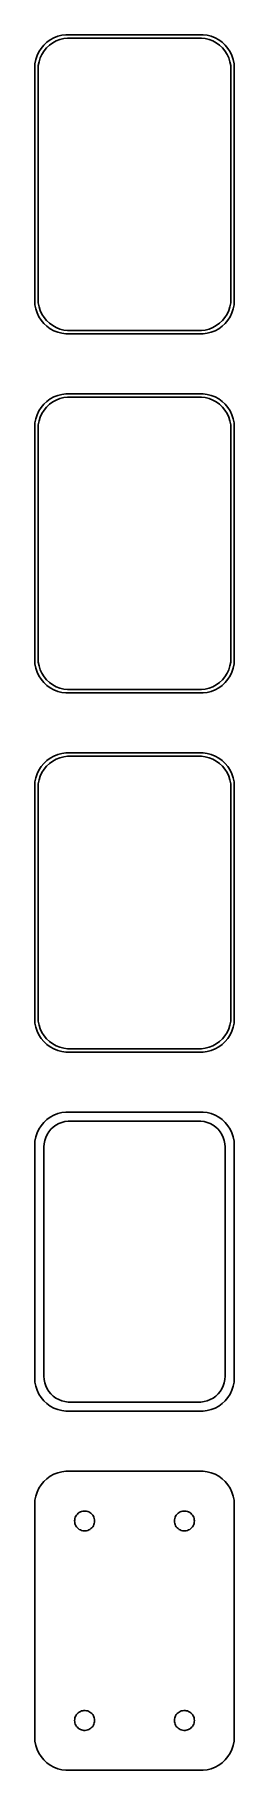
# Model space of a CAD drawing. Header units: metres. Extents: x -15 to 15, y 194 to 454.
import ezdxf

# ---------------------------------------------------------------- set-up
doc = ezdxf.new("R2010")
doc.units = ezdxf.units.M

msp = doc.modelspace()

# ---------------------------------------------------------------- linework, layer by layer
for p, q in [((-11.5451, 454.255), (-12.1289, 454.024)), ((-10.9369, 454.411), (-11.5451, 454.255)), ((-10.3139, 454.49), (-10.9369, 454.411)), ((10.3139, 454.49), (-10.3139, 454.49)), ((10.9369, 454.411), (10.3139, 454.49)), ((11.5451, 454.255), (10.9369, 454.411)), ((12.1289, 454.024), (11.5451, 454.255)), ((-14.3815, 451.909), (-14.6489, 451.341)), ((-14.0451, 452.439), (-14.3815, 451.909)), ((-14.1664, 450.999), (-13.9124, 451.538)), ((-13.6448, 452.923), (-14.0451, 452.439)), ((-13.9124, 451.538), (-13.5928, 452.042)), ((-13.1871, 453.353), (-13.6448, 452.923)), ((-13.5928, 452.042), (-13.2126, 452.502)), ((-13.2126, 452.502), (-12.7778, 452.91)), ((-12.6791, 453.722), (-13.1871, 453.353)), ((-12.7778, 452.91), (-12.2952, 453.261)), ((-12.1289, 454.024), (-12.6791, 453.722)), ((-12.2952, 453.261), (-11.7724, 453.548)), ((-11.7724, 453.548), (-11.2178, 453.768)), ((-11.2178, 453.768), (-10.6401, 453.916)), ((-10.6401, 453.916), (-10.0482, 453.991)), ((-10.0482, 453.991), (10.0482, 453.991)), ((10.0482, 453.991), (10.6401, 453.916)), ((10.6401, 453.916), (11.2178, 453.768)), ((11.2178, 453.768), (11.7724, 453.548)), ((11.7724, 453.548), (12.2952, 453.261)), ((12.6791, 453.722), (12.1289, 454.024)), ((12.2952, 453.261), (12.7778, 452.91)), ((13.1871, 453.353), (12.6791, 453.722)), ((12.7778, 452.91), (13.2126, 452.502)), ((13.6448, 452.923), (13.1871, 453.353)), ((13.2126, 452.502), (13.5928, 452.042)), ((13.5928, 452.042), (13.9124, 451.538)), ((14.0451, 452.439), (13.6448, 452.923)), ((13.9124, 451.538), (14.1664, 450.999)), ((14.3815, 451.909), (14.0451, 452.439)), ((14.6489, 451.341), (14.3815, 451.909)), ((-14.9606, 450.127), (-15, 449.5)), ((-15, 449.5), (-15, 414.5)), ((-14.8429, 450.743), (-14.9606, 450.127)), ((-14.6489, 451.341), (-14.8429, 450.743)), ((-14.5, 449.25), (-14.4625, 449.845)), ((-14.5, 414.75), (-14.5, 449.25)), ((-14.4625, 449.845), (-14.3508, 450.431)), ((-14.3508, 450.431), (-14.1664, 450.999)), ((14.1664, 450.999), (14.3508, 450.431)), ((14.3508, 450.431), (14.4625, 449.845)), ((14.4625, 449.845), (14.5, 449.25)), ((14.5, 449.25), (14.5, 414.75)), ((14.8429, 450.743), (14.6489, 451.341)), ((14.9606, 450.127), (14.8429, 450.743)), ((15, 449.5), (14.9606, 450.127)), ((15, 414.5), (15, 449.5)), ((-15, 414.5), (-14.9606, 413.873)), ((-14.9606, 413.873), (-14.8429, 413.257)), ((-14.8429, 413.257), (-14.6489, 412.659)), ((-14.6489, 412.659), (-14.3815, 412.091)), ((-14.4625, 414.155), (-14.5, 414.75)), ((-14.3508, 413.569), (-14.4625, 414.155)), ((-14.1664, 413.001), (-14.3508, 413.569)), ((-13.9124, 412.462), (-14.1664, 413.001)), ((-13.5928, 411.958), (-13.9124, 412.462)), ((13.9124, 412.462), (13.5928, 411.958)), ((14.1664, 413.001), (13.9124, 412.462)), ((14.3508, 413.569), (14.1664, 413.001)), ((14.4625, 414.155), (14.3508, 413.569)), ((14.3815, 412.091), (14.6489, 412.659)), ((14.5, 414.75), (14.4625, 414.155)), ((14.6489, 412.659), (14.8429, 413.257)), ((14.8429, 413.257), (14.9606, 413.873)), ((14.9606, 413.873), (15, 414.5)), ((-14.3815, 412.091), (-14.0451, 411.561)), ((-14.0451, 411.561), (-13.6448, 411.077)), ((-13.6448, 411.077), (-13.1871, 410.647)), ((-13.2126, 411.498), (-13.5928, 411.958)), ((-12.7778, 411.09), (-13.2126, 411.498)), ((-13.1871, 410.647), (-12.6791, 410.278)), ((-12.2952, 410.739), (-12.7778, 411.09)), ((-12.6791, 410.278), (-12.1289, 409.976)), ((-11.7724, 410.452), (-12.2952, 410.739)), ((-12.1289, 409.976), (-11.5451, 409.745)), ((-11.2178, 410.232), (-11.7724, 410.452)), ((-11.5451, 409.745), (-10.9369, 409.589)), ((-10.6401, 410.084), (-11.2178, 410.232)), ((-10.0482, 410.009), (-10.6401, 410.084)), ((10.0482, 410.009), (-10.0482, 410.009)), ((10.6401, 410.084), (10.0482, 410.009)), ((11.2178, 410.232), (10.6401, 410.084)), ((10.9369, 409.589), (11.5451, 409.745)), ((11.7724, 410.452), (11.2178, 410.232)), ((11.5451, 409.745), (12.1289, 409.976)), ((12.2952, 410.739), (11.7724, 410.452)), ((12.1289, 409.976), (12.6791, 410.278)), ((12.7778, 411.09), (12.2952, 410.739)), ((12.6791, 410.278), (13.1871, 410.647)), ((13.2126, 411.498), (12.7778, 411.09)), ((13.1871, 410.647), (13.6448, 411.077)), ((13.5928, 411.958), (13.2126, 411.498)), ((13.6448, 411.077), (14.0451, 411.561)), ((14.0451, 411.561), (14.3815, 412.091)), ((-10.9369, 409.589), (-10.3139, 409.51)), ((-10.3139, 409.51), (10.3139, 409.51)), ((10.3139, 409.51), (10.9369, 409.589)), ((-13.1871, 399.353), (-13.6448, 398.923)), ((-12.6791, 399.722), (-13.1871, 399.353)), ((-12.1289, 400.024), (-12.6791, 399.722)), ((-12.2952, 399.261), (-11.7724, 399.548)), ((-11.5451, 400.255), (-12.1289, 400.024)), ((-11.7724, 399.548), (-11.2178, 399.768)), ((-10.9369, 400.411), (-11.5451, 400.255)), ((-11.2178, 399.768), (-10.6401, 399.916)), ((-10.3139, 400.49), (-10.9369, 400.411)), ((-10.6401, 399.916), (-10.0482, 399.991)), ((10.3139, 400.49), (-10.3139, 400.49)), ((-10.0482, 399.991), (10.0482, 399.991)), ((10.0482, 399.991), (10.6401, 399.916)), ((10.9369, 400.411), (10.3139, 400.49)), ((10.6401, 399.916), (11.2178, 399.768)), ((11.5451, 400.255), (10.9369, 400.411)), ((11.2178, 399.768), (11.7724, 399.548)), ((12.1289, 400.024), (11.5451, 400.255)), ((11.7724, 399.548), (12.2952, 399.261)), ((12.6791, 399.722), (12.1289, 400.024)), ((13.1871, 399.353), (12.6791, 399.722)), ((13.6448, 398.923), (13.1871, 399.353)), ((-14.8429, 396.743), (-14.9606, 396.127)), ((-14.6489, 397.341), (-14.8429, 396.743)), ((-14.3815, 397.909), (-14.6489, 397.341)), ((-14.0451, 398.439), (-14.3815, 397.909)), ((-14.3508, 396.431), (-14.1664, 396.999)), ((-14.1664, 396.999), (-13.9124, 397.538)), ((-13.6448, 398.923), (-14.0451, 398.439)), ((-13.9124, 397.538), (-13.5928, 398.042)), ((-13.5928, 398.042), (-13.2126, 398.502)), ((-13.2126, 398.502), (-12.7778, 398.91)), ((-12.7778, 398.91), (-12.2952, 399.261)), ((12.2952, 399.261), (12.7778, 398.91)), ((12.7778, 398.91), (13.2126, 398.502)), ((13.2126, 398.502), (13.5928, 398.042)), ((13.5928, 398.042), (13.9124, 397.538)), ((14.0451, 398.439), (13.6448, 398.923)), ((13.9124, 397.538), (14.1664, 396.999)), ((14.3815, 397.909), (14.0451, 398.439)), ((14.1664, 396.999), (14.3508, 396.431)), ((14.6489, 397.341), (14.3815, 397.909)), ((14.8429, 396.743), (14.6489, 397.341)), ((14.9606, 396.127), (14.8429, 396.743)), ((-14.9606, 396.127), (-15, 395.5)), ((-15, 395.5), (-15, 360.5)), ((-14.5, 395.25), (-14.4625, 395.845)), ((-14.5, 360.75), (-14.5, 395.25)), ((-14.4625, 395.845), (-14.3508, 396.431)), ((14.3508, 396.431), (14.4625, 395.845)), ((14.4625, 395.845), (14.5, 395.25)), ((14.5, 395.25), (14.5, 360.75)), ((15, 395.5), (14.9606, 396.127)), ((15, 360.5), (15, 395.5)), ((-15, 360.5), (-14.9606, 359.873)), ((-14.4625, 360.155), (-14.5, 360.75)), ((-14.3508, 359.569), (-14.4625, 360.155)), ((14.4625, 360.155), (14.3508, 359.569)), ((14.5, 360.75), (14.4625, 360.155)), ((14.9606, 359.873), (15, 360.5)), ((-14.9606, 359.873), (-14.8429, 359.257)), ((-14.8429, 359.257), (-14.6489, 358.659)), ((-14.6489, 358.659), (-14.3815, 358.091)), ((-14.3815, 358.091), (-14.0451, 357.561)), ((-14.1664, 359.001), (-14.3508, 359.569)), ((-13.9124, 358.462), (-14.1664, 359.001)), ((-14.0451, 357.561), (-13.6448, 357.077)), ((-13.5928, 357.958), (-13.9124, 358.462)), ((-13.2126, 357.498), (-13.5928, 357.958)), ((13.5928, 357.958), (13.2126, 357.498)), ((13.9124, 358.462), (13.5928, 357.958)), ((13.6448, 357.077), (14.0451, 357.561)), ((14.1664, 359.001), (13.9124, 358.462)), ((14.0451, 357.561), (14.3815, 358.091)), ((14.3508, 359.569), (14.1664, 359.001)), ((14.3815, 358.091), (14.6489, 358.659)), ((14.6489, 358.659), (14.8429, 359.257)), ((14.8429, 359.257), (14.9606, 359.873)), ((-13.6448, 357.077), (-13.1871, 356.647)), ((-12.7778, 357.09), (-13.2126, 357.498)), ((-13.1871, 356.647), (-12.6791, 356.278)), ((-12.2952, 356.739), (-12.7778, 357.09)), ((-12.6791, 356.278), (-12.1289, 355.976)), ((-11.7724, 356.452), (-12.2952, 356.739)), ((-12.1289, 355.976), (-11.5451, 355.745)), ((-11.2178, 356.232), (-11.7724, 356.452)), ((-11.5451, 355.745), (-10.9369, 355.589)), ((-10.6401, 356.084), (-11.2178, 356.232)), ((-10.9369, 355.589), (-10.3139, 355.51)), ((-10.0482, 356.009), (-10.6401, 356.084)), ((-10.3139, 355.51), (10.3139, 355.51)), ((10.0482, 356.009), (-10.0482, 356.009)), ((10.6401, 356.084), (10.0482, 356.009)), ((10.3139, 355.51), (10.9369, 355.589)), ((11.2178, 356.232), (10.6401, 356.084)), ((10.9369, 355.589), (11.5451, 355.745)), ((11.7724, 356.452), (11.2178, 356.232)), ((11.5451, 355.745), (12.1289, 355.976)), ((12.2952, 356.739), (11.7724, 356.452)), ((12.1289, 355.976), (12.6791, 356.278)), ((12.7778, 357.09), (12.2952, 356.739)), ((12.6791, 356.278), (13.1871, 356.647)), ((13.2126, 357.498), (12.7778, 357.09)), ((13.1871, 356.647), (13.6448, 357.077)), ((-13.6448, 344.923), (-14.0451, 344.439)), ((-13.1871, 345.353), (-13.6448, 344.923)), ((-13.5928, 344.042), (-13.2126, 344.502)), ((-13.2126, 344.502), (-12.7778, 344.91)), ((-12.6791, 345.722), (-13.1871, 345.353)), ((-12.7778, 344.91), (-12.2952, 345.261)), ((-12.1289, 346.024), (-12.6791, 345.722)), ((-12.2952, 345.261), (-11.7724, 345.548)), ((-11.5451, 346.255), (-12.1289, 346.024)), ((-11.7724, 345.548), (-11.2178, 345.768)), ((-10.9369, 346.411), (-11.5451, 346.255)), ((-11.2178, 345.768), (-10.6401, 345.916)), ((-10.3139, 346.49), (-10.9369, 346.411)), ((-10.6401, 345.916), (-10.0482, 345.991)), ((10.3139, 346.49), (-10.3139, 346.49)), ((-10.0482, 345.991), (10.0482, 345.991)), ((10.0482, 345.991), (10.6401, 345.916)), ((10.9369, 346.411), (10.3139, 346.49)), ((10.6401, 345.916), (11.2178, 345.768)), ((11.5451, 346.255), (10.9369, 346.411)), ((11.2178, 345.768), (11.7724, 345.548)), ((12.1289, 346.024), (11.5451, 346.255)), ((11.7724, 345.548), (12.2952, 345.261)), ((12.6791, 345.722), (12.1289, 346.024)), ((12.2952, 345.261), (12.7778, 344.91)), ((13.1871, 345.353), (12.6791, 345.722)), ((12.7778, 344.91), (13.2126, 344.502)), ((13.6448, 344.923), (13.1871, 345.353)), ((13.2126, 344.502), (13.5928, 344.042)), ((14.0451, 344.439), (13.6448, 344.923)), ((-14.9606, 342.127), (-15, 341.5)), ((-14.8429, 342.743), (-14.9606, 342.127)), ((-14.6489, 343.341), (-14.8429, 342.743)), ((-14.3815, 343.909), (-14.6489, 343.341)), ((-14.4625, 341.845), (-14.3508, 342.431)), ((-14.0451, 344.439), (-14.3815, 343.909)), ((-14.3508, 342.431), (-14.1664, 342.999)), ((-14.1664, 342.999), (-13.9124, 343.538)), ((-13.9124, 343.538), (-13.5928, 344.042)), ((13.5928, 344.042), (13.9124, 343.538)), ((13.9124, 343.538), (14.1664, 342.999)), ((14.3815, 343.909), (14.0451, 344.439)), ((14.1664, 342.999), (14.3508, 342.431)), ((14.3508, 342.431), (14.4625, 341.845)), ((14.6489, 343.341), (14.3815, 343.909)), ((14.8429, 342.743), (14.6489, 343.341)), ((14.9606, 342.127), (14.8429, 342.743)), ((15, 341.5), (14.9606, 342.127)), ((-15, 341.5), (-15, 306.5)), ((-14.5, 341.25), (-14.4625, 341.845)), ((-14.5, 306.75), (-14.5, 341.25)), ((14.4625, 341.845), (14.5, 341.25)), ((14.5, 341.25), (14.5, 306.75)), ((15, 306.5), (15, 341.5)), ((-15, 306.5), (-14.9606, 305.873)), ((-14.9606, 305.873), (-14.8429, 305.257)), ((-14.4625, 306.155), (-14.5, 306.75)), ((-14.3508, 305.569), (-14.4625, 306.155)), ((-14.1664, 305.001), (-14.3508, 305.569)), ((14.3508, 305.569), (14.1664, 305.001)), ((14.4625, 306.155), (14.3508, 305.569)), ((14.5, 306.75), (14.4625, 306.155)), ((14.8429, 305.257), (14.9606, 305.873)), ((14.9606, 305.873), (15, 306.5)), ((-14.8429, 305.257), (-14.6489, 304.659)), ((-14.6489, 304.659), (-14.3815, 304.091)), ((-14.3815, 304.091), (-14.0451, 303.561)), ((-13.9124, 304.462), (-14.1664, 305.001)), ((-14.0451, 303.561), (-13.6448, 303.077)), ((-13.5928, 303.958), (-13.9124, 304.462)), ((-13.6448, 303.077), (-13.1871, 302.647)), ((-13.2126, 303.498), (-13.5928, 303.958)), ((-12.7778, 303.09), (-13.2126, 303.498)), ((-12.2952, 302.739), (-12.7778, 303.09)), ((-11.7724, 302.452), (-12.2952, 302.739)), ((12.2952, 302.739), (11.7724, 302.452)), ((12.7778, 303.09), (12.2952, 302.739)), ((13.2126, 303.498), (12.7778, 303.09)), ((13.1871, 302.647), (13.6448, 303.077)), ((13.5928, 303.958), (13.2126, 303.498)), ((13.9124, 304.462), (13.5928, 303.958)), ((13.6448, 303.077), (14.0451, 303.561)), ((14.1664, 305.001), (13.9124, 304.462)), ((14.0451, 303.561), (14.3815, 304.091)), ((14.3815, 304.091), (14.6489, 304.659)), ((14.6489, 304.659), (14.8429, 305.257)), ((-13.1871, 302.647), (-12.6791, 302.278)), ((-12.6791, 302.278), (-12.1289, 301.976)), ((-12.1289, 301.976), (-11.5451, 301.745)), ((-11.2178, 302.232), (-11.7724, 302.452)), ((-11.5451, 301.745), (-10.9369, 301.589)), ((-10.6401, 302.084), (-11.2178, 302.232)), ((-10.9369, 301.589), (-10.3139, 301.51)), ((-10.0482, 302.009), (-10.6401, 302.084)), ((-10.3139, 301.51), (10.3139, 301.51)), ((10.0482, 302.009), (-10.0482, 302.009)), ((10.6401, 302.084), (10.0482, 302.009)), ((10.3139, 301.51), (10.9369, 301.589)), ((11.2178, 302.232), (10.6401, 302.084)), ((10.9369, 301.589), (11.5451, 301.745)), ((11.7724, 302.452), (11.2178, 302.232)), ((11.5451, 301.745), (12.1289, 301.976)), ((12.1289, 301.976), (12.6791, 302.278)), ((12.6791, 302.278), (13.1871, 302.647)), ((-10.9369, 292.411), (-11.5451, 292.255)), ((-10.3139, 292.49), (-10.9369, 292.411)), ((10.3139, 292.49), (-10.3139, 292.49)), ((10.9369, 292.411), (10.3139, 292.49)), ((11.5451, 292.255), (10.9369, 292.411)), ((-14.3815, 289.909), (-14.6489, 289.341)), ((-14.0451, 290.439), (-14.3815, 289.909)), ((-13.6448, 290.923), (-14.0451, 290.439)), ((-13.1871, 291.353), (-13.6448, 290.923)), ((-12.6791, 291.722), (-13.1871, 291.353)), ((-12.8805, 289.524), (-12.5707, 289.899)), ((-12.1289, 292.024), (-12.6791, 291.722)), ((-12.5707, 289.899), (-12.2165, 290.231)), ((-12.2165, 290.231), (-11.8234, 290.517)), ((-11.5451, 292.255), (-12.1289, 292.024)), ((-11.8234, 290.517), (-11.3975, 290.751)), ((-11.3975, 290.751), (-10.9457, 290.93)), ((-10.9457, 290.93), (-10.4751, 291.051)), ((-10.4751, 291.051), (-9.99297, 291.112)), ((-9.99297, 291.112), (9.99297, 291.112)), ((9.99297, 291.112), (10.4751, 291.051)), ((10.4751, 291.051), (10.9457, 290.93)), ((10.9457, 290.93), (11.3975, 290.751)), ((11.3975, 290.751), (11.8234, 290.517)), ((12.1289, 292.024), (11.5451, 292.255)), ((11.8234, 290.517), (12.2165, 290.231)), ((12.6791, 291.722), (12.1289, 292.024)), ((12.2165, 290.231), (12.5707, 289.899)), ((12.5707, 289.899), (12.8805, 289.524)), ((13.1871, 291.353), (12.6791, 291.722)), ((13.6448, 290.923), (13.1871, 291.353)), ((14.0451, 290.439), (13.6448, 290.923)), ((14.3815, 289.909), (14.0451, 290.439)), ((14.6489, 289.341), (14.3815, 289.909)), ((-14.9606, 288.127), (-15, 287.5)), ((-15, 287.5), (-15, 252.5)), ((-14.8429, 288.743), (-14.9606, 288.127)), ((-14.6489, 289.341), (-14.8429, 288.743)), ((-13.6195, 287.25), (-13.589, 287.735)), ((-13.6195, 252.75), (-13.6195, 287.25)), ((-13.589, 287.735), (-13.4979, 288.212)), ((-13.4979, 288.212), (-13.3477, 288.674)), ((-13.3477, 288.674), (-13.1408, 289.114)), ((-13.1408, 289.114), (-12.8805, 289.524)), ((12.8805, 289.524), (13.1408, 289.114)), ((13.1408, 289.114), (13.3477, 288.674)), ((13.3477, 288.674), (13.4979, 288.212)), ((13.4979, 288.212), (13.589, 287.735)), ((13.589, 287.735), (13.6195, 287.25)), ((13.6195, 287.25), (13.6195, 252.75)), ((14.8429, 288.743), (14.6489, 289.341)), ((14.9606, 288.127), (14.8429, 288.743)), ((15, 287.5), (14.9606, 288.127)), ((15, 252.5), (15, 287.5)), ((-15, 252.5), (-14.9606, 251.873)), ((-14.9606, 251.873), (-14.8429, 251.257)), ((-14.8429, 251.257), (-14.6489, 250.659)), ((-14.6489, 250.659), (-14.3815, 250.091)), ((-13.589, 252.265), (-13.6195, 252.75)), ((-13.4979, 251.788), (-13.589, 252.265)), ((-13.3477, 251.326), (-13.4979, 251.788)), ((-13.1408, 250.886), (-13.3477, 251.326)), ((-12.8805, 250.476), (-13.1408, 250.886)), ((13.1408, 250.886), (12.8805, 250.476)), ((13.3477, 251.326), (13.1408, 250.886)), ((13.4979, 251.788), (13.3477, 251.326)), ((13.589, 252.265), (13.4979, 251.788)), ((13.6195, 252.75), (13.589, 252.265)), ((14.3815, 250.091), (14.6489, 250.659)), ((14.6489, 250.659), (14.8429, 251.257)), ((14.8429, 251.257), (14.9606, 251.873)), ((14.9606, 251.873), (15, 252.5)), ((-14.3815, 250.091), (-14.0451, 249.561)), ((-14.0451, 249.561), (-13.6448, 249.077)), ((-13.6448, 249.077), (-13.1871, 248.647)), ((-13.1871, 248.647), (-12.6791, 248.278)), ((-12.5707, 250.101), (-12.8805, 250.476)), ((-12.6791, 248.278), (-12.1289, 247.976)), ((-12.2165, 249.769), (-12.5707, 250.101)), ((-11.8234, 249.483), (-12.2165, 249.769)), ((-12.1289, 247.976), (-11.5451, 247.745)), ((-11.3975, 249.249), (-11.8234, 249.483)), ((-10.9457, 249.07), (-11.3975, 249.249)), ((-10.4751, 248.949), (-10.9457, 249.07)), ((-9.99297, 248.888), (-10.4751, 248.949)), ((9.99297, 248.888), (-9.99297, 248.888)), ((10.4751, 248.949), (9.99297, 248.888)), ((10.9457, 249.07), (10.4751, 248.949)), ((11.3975, 249.249), (10.9457, 249.07)), ((11.8234, 249.483), (11.3975, 249.249)), ((11.5451, 247.745), (12.1289, 247.976)), ((12.2165, 249.769), (11.8234, 249.483)), ((12.1289, 247.976), (12.6791, 248.278)), ((12.5707, 250.101), (12.2165, 249.769)), ((12.8805, 250.476), (12.5707, 250.101)), ((12.6791, 248.278), (13.1871, 248.647)), ((13.1871, 248.647), (13.6448, 249.077)), ((13.6448, 249.077), (14.0451, 249.561)), ((14.0451, 249.561), (14.3815, 250.091)), ((-11.5451, 247.745), (-10.9369, 247.589)), ((-10.9369, 247.589), (-10.3139, 247.51)), ((-10.3139, 247.51), (10.3139, 247.51)), ((10.3139, 247.51), (10.9369, 247.589)), ((10.9369, 247.589), (11.5451, 247.745)), ((-12.6791, 237.722), (-13.1871, 237.353)), ((-12.1289, 238.024), (-12.6791, 237.722)), ((-11.5451, 238.255), (-12.1289, 238.024)), ((-10.9369, 238.411), (-11.5451, 238.255)), ((-10.3139, 238.49), (-10.9369, 238.411)), ((10.3139, 238.49), (-10.3139, 238.49)), ((10.9369, 238.411), (10.3139, 238.49)), ((11.5451, 238.255), (10.9369, 238.411)), ((12.1289, 238.024), (11.5451, 238.255)), ((12.6791, 237.722), (12.1289, 238.024)), ((13.1871, 237.353), (12.6791, 237.722)), ((-14.6489, 235.341), (-14.8429, 234.743)), ((-14.3815, 235.909), (-14.6489, 235.341)), ((-14.0451, 236.439), (-14.3815, 235.909)), ((-13.6448, 236.923), (-14.0451, 236.439)), ((-13.1871, 237.353), (-13.6448, 236.923)), ((13.6448, 236.923), (13.1871, 237.353)), ((14.0451, 236.439), (13.6448, 236.923)), ((14.3815, 235.909), (14.0451, 236.439)), ((14.6489, 235.341), (14.3815, 235.909)), ((14.8429, 234.743), (14.6489, 235.341)), ((-14.9606, 234.127), (-15, 233.5)), ((-15, 233.5), (-15, 198.5)), ((-14.8429, 234.743), (-14.9606, 234.127)), ((-8.30373, 232.266), (-8.13866, 232.357)), ((-8.13866, 232.357), (-7.96352, 232.427)), ((-7.96352, 232.427), (-7.78107, 232.473)), ((-7.78107, 232.473), (-7.59418, 232.497)), ((-7.59418, 232.497), (-7.40581, 232.497)), ((-7.40581, 232.497), (-7.21892, 232.473)), ((-7.21892, 232.473), (-7.03647, 232.427)), ((-7.03647, 232.427), (-6.86133, 232.357)), ((-6.86133, 232.357), (-6.69626, 232.266)), ((6.69626, 232.266), (6.86133, 232.357)), ((6.86133, 232.357), (7.03647, 232.427)), ((7.03647, 232.427), (7.21892, 232.473)), ((7.21892, 232.473), (7.40581, 232.497)), ((7.40581, 232.497), (7.59418, 232.497)), ((7.59418, 232.497), (7.78107, 232.473)), ((7.78107, 232.473), (7.96352, 232.427)), ((7.96352, 232.427), (8.13866, 232.357)), ((8.13866, 232.357), (8.30373, 232.266)), ((14.9606, 234.127), (14.8429, 234.743)), ((15, 233.5), (14.9606, 234.127)), ((15, 198.5), (15, 233.5)), ((-9, 231), (-8.98816, 231.188)), ((-8.98816, 230.812), (-9, 231)), ((-8.98816, 231.188), (-8.95287, 231.373)), ((-8.95287, 230.627), (-8.98816, 230.812)), ((-8.95287, 231.373), (-8.89465, 231.552)), ((-8.89465, 230.448), (-8.95287, 230.627)), ((-8.89465, 231.552), (-8.81445, 231.723)), ((-8.81445, 230.277), (-8.89465, 230.448)), ((-8.81445, 231.723), (-8.71352, 231.882)), ((-8.71352, 230.118), (-8.81445, 230.277)), ((-8.71352, 231.882), (-8.59344, 232.027)), ((-8.59344, 229.973), (-8.71352, 230.118)), ((-8.59344, 232.027), (-8.45613, 232.156)), ((-8.45613, 229.844), (-8.59344, 229.973)), ((-8.45613, 232.156), (-8.30373, 232.266)), ((-8.30373, 229.734), (-8.45613, 229.844)), ((-8.13866, 229.643), (-8.30373, 229.734)), ((-6.69626, 229.734), (-6.86133, 229.643)), ((-6.69626, 232.266), (-6.54385, 232.156)), ((-6.54385, 229.844), (-6.69626, 229.734)), ((-6.54385, 232.156), (-6.40654, 232.027)), ((-6.40654, 229.973), (-6.54385, 229.844)), ((-6.40654, 232.027), (-6.28647, 231.882)), ((-6.28647, 230.118), (-6.40654, 229.973)), ((-6.28647, 231.882), (-6.18553, 231.723)), ((-6.18553, 230.277), (-6.28647, 230.118)), ((-6.18553, 231.723), (-6.10533, 231.552)), ((-6.10533, 230.448), (-6.18553, 230.277)), ((-6.10533, 231.552), (-6.04712, 231.373)), ((-6.04712, 230.627), (-6.10533, 230.448)), ((-6.04712, 231.373), (-6.01183, 231.188)), ((-6.01183, 230.812), (-6.04712, 230.627)), ((-6.01183, 231.188), (-6, 231)), ((-6, 231), (-6.01183, 230.812)), ((6, 231), (6.01183, 231.188)), ((6.01183, 230.812), (6, 231)), ((6.01183, 231.188), (6.04712, 231.373)), ((6.04712, 230.627), (6.01183, 230.812)), ((6.04712, 231.373), (6.10533, 231.552)), ((6.10533, 230.448), (6.04712, 230.627)), ((6.10533, 231.552), (6.18553, 231.723)), ((6.18553, 230.277), (6.10533, 230.448)), ((6.18553, 231.723), (6.28647, 231.882)), ((6.28647, 230.118), (6.18553, 230.277)), ((6.28647, 231.882), (6.40654, 232.027)), ((6.40654, 229.973), (6.28647, 230.118)), ((6.40654, 232.027), (6.54385, 232.156)), ((6.54385, 229.844), (6.40654, 229.973)), ((6.54385, 232.156), (6.69626, 232.266)), ((6.69626, 229.734), (6.54385, 229.844)), ((6.86133, 229.643), (6.69626, 229.734)), ((8.30373, 229.734), (8.13866, 229.643)), ((8.30373, 232.266), (8.45613, 232.156)), ((8.45613, 229.844), (8.30373, 229.734)), ((8.45613, 232.156), (8.59344, 232.027)), ((8.59344, 229.973), (8.45613, 229.844)), ((8.59344, 232.027), (8.71352, 231.882)), ((8.71352, 230.118), (8.59344, 229.973)), ((8.71352, 231.882), (8.81445, 231.723)), ((8.81445, 230.277), (8.71352, 230.118)), ((8.81445, 231.723), (8.89465, 231.552)), ((8.89465, 230.448), (8.81445, 230.277)), ((8.89465, 231.552), (8.95287, 231.373)), ((8.95287, 230.627), (8.89465, 230.448)), ((8.95287, 231.373), (8.98816, 231.188)), ((8.98816, 230.812), (8.95287, 230.627)), ((8.98816, 231.188), (9, 231)), ((9, 231), (8.98816, 230.812)), ((-7.96352, 229.573), (-8.13866, 229.643)), ((-7.78107, 229.527), (-7.96352, 229.573)), ((-7.59418, 229.503), (-7.78107, 229.527)), ((-7.40581, 229.503), (-7.59418, 229.503)), ((-7.21892, 229.527), (-7.40581, 229.503)), ((-7.03647, 229.573), (-7.21892, 229.527)), ((-6.86133, 229.643), (-7.03647, 229.573)), ((7.03647, 229.573), (6.86133, 229.643)), ((7.21892, 229.527), (7.03647, 229.573)), ((7.40581, 229.503), (7.21892, 229.527)), ((7.59418, 229.503), (7.40581, 229.503)), ((7.78107, 229.527), (7.59418, 229.503)), ((7.96352, 229.573), (7.78107, 229.527)), ((8.13866, 229.643), (7.96352, 229.573)), ((-9, 201), (-8.98816, 201.188)), ((-8.98816, 200.812), (-9, 201)), ((-8.98816, 201.188), (-8.95287, 201.373)), ((-8.95287, 201.373), (-8.89465, 201.552)), ((-8.89465, 201.552), (-8.81445, 201.723)), ((-8.81445, 201.723), (-8.71352, 201.882)), ((-8.71352, 201.882), (-8.59344, 202.027)), ((-8.59344, 202.027), (-8.45613, 202.156)), ((-8.45613, 202.156), (-8.30373, 202.266)), ((-8.30373, 202.266), (-8.13866, 202.357)), ((-8.13866, 202.357), (-7.96352, 202.427)), ((-7.96352, 202.427), (-7.78107, 202.473)), ((-7.78107, 202.473), (-7.59418, 202.497)), ((-7.59418, 202.497), (-7.40581, 202.497)), ((-7.40581, 202.497), (-7.21892, 202.473)), ((-7.21892, 202.473), (-7.03647, 202.427)), ((-7.03647, 202.427), (-6.86133, 202.357)), ((-6.86133, 202.357), (-6.69626, 202.266)), ((-6.69626, 202.266), (-6.54385, 202.156)), ((-6.54385, 202.156), (-6.40654, 202.027)), ((-6.40654, 202.027), (-6.28647, 201.882)), ((-6.28647, 201.882), (-6.18553, 201.723)), ((-6.18553, 201.723), (-6.10533, 201.552)), ((-6.10533, 201.552), (-6.04712, 201.373)), ((-6.04712, 201.373), (-6.01183, 201.188)), ((-6.01183, 201.188), (-6, 201)), ((-6, 201), (-6.01183, 200.812)), ((6, 201), (6.01183, 201.188)), ((6.01183, 200.812), (6, 201)), ((6.01183, 201.188), (6.04712, 201.373)), ((6.04712, 201.373), (6.10533, 201.552)), ((6.10533, 201.552), (6.18553, 201.723)), ((6.18553, 201.723), (6.28647, 201.882)), ((6.28647, 201.882), (6.40654, 202.027)), ((6.40654, 202.027), (6.54385, 202.156)), ((6.54385, 202.156), (6.69626, 202.266)), ((6.69626, 202.266), (6.86133, 202.357)), ((6.86133, 202.357), (7.03647, 202.427)), ((7.03647, 202.427), (7.21892, 202.473)), ((7.21892, 202.473), (7.40581, 202.497)), ((7.40581, 202.497), (7.59418, 202.497)), ((7.59418, 202.497), (7.78107, 202.473)), ((7.78107, 202.473), (7.96352, 202.427)), ((7.96352, 202.427), (8.13866, 202.357)), ((8.13866, 202.357), (8.30373, 202.266)), ((8.30373, 202.266), (8.45613, 202.156)), ((8.45613, 202.156), (8.59344, 202.027)), ((8.59344, 202.027), (8.71352, 201.882)), ((8.71352, 201.882), (8.81445, 201.723)), ((8.81445, 201.723), (8.89465, 201.552)), ((8.89465, 201.552), (8.95287, 201.373)), ((8.95287, 201.373), (8.98816, 201.188)), ((8.98816, 201.188), (9, 201)), ((9, 201), (8.98816, 200.812)), ((-15, 198.5), (-14.9606, 197.873)), ((-8.95287, 200.627), (-8.98816, 200.812)), ((-8.89465, 200.448), (-8.95287, 200.627)), ((-8.81445, 200.277), (-8.89465, 200.448)), ((-8.71352, 200.118), (-8.81445, 200.277)), ((-8.59344, 199.973), (-8.71352, 200.118)), ((-8.45613, 199.844), (-8.59344, 199.973)), ((-8.30373, 199.734), (-8.45613, 199.844)), ((-8.13866, 199.643), (-8.30373, 199.734)), ((-7.96352, 199.573), (-8.13866, 199.643)), ((-7.78107, 199.527), (-7.96352, 199.573)), ((-7.59418, 199.503), (-7.78107, 199.527)), ((-7.40581, 199.503), (-7.59418, 199.503)), ((-7.21892, 199.527), (-7.40581, 199.503)), ((-7.03647, 199.573), (-7.21892, 199.527)), ((-6.86133, 199.643), (-7.03647, 199.573)), ((-6.69626, 199.734), (-6.86133, 199.643)), ((-6.54385, 199.844), (-6.69626, 199.734)), ((-6.40654, 199.973), (-6.54385, 199.844)), ((-6.28647, 200.118), (-6.40654, 199.973)), ((-6.18553, 200.277), (-6.28647, 200.118)), ((-6.10533, 200.448), (-6.18553, 200.277)), ((-6.04712, 200.627), (-6.10533, 200.448)), ((-6.01183, 200.812), (-6.04712, 200.627)), ((6.04712, 200.627), (6.01183, 200.812)), ((6.10533, 200.448), (6.04712, 200.627)), ((6.18553, 200.277), (6.10533, 200.448)), ((6.28647, 200.118), (6.18553, 200.277)), ((6.40654, 199.973), (6.28647, 200.118)), ((6.54385, 199.844), (6.40654, 199.973)), ((6.69626, 199.734), (6.54385, 199.844)), ((6.86133, 199.643), (6.69626, 199.734)), ((7.03647, 199.573), (6.86133, 199.643)), ((7.21892, 199.527), (7.03647, 199.573)), ((7.40581, 199.503), (7.21892, 199.527)), ((7.59418, 199.503), (7.40581, 199.503)), ((7.78107, 199.527), (7.59418, 199.503)), ((7.96352, 199.573), (7.78107, 199.527)), ((8.13866, 199.643), (7.96352, 199.573)), ((8.30373, 199.734), (8.13866, 199.643)), ((8.45613, 199.844), (8.30373, 199.734)), ((8.59344, 199.973), (8.45613, 199.844)), ((8.71352, 200.118), (8.59344, 199.973)), ((8.81445, 200.277), (8.71352, 200.118)), ((8.89465, 200.448), (8.81445, 200.277)), ((8.95287, 200.627), (8.89465, 200.448)), ((8.98816, 200.812), (8.95287, 200.627)), ((14.9606, 197.873), (15, 198.5)), ((-14.9606, 197.873), (-14.8429, 197.257)), ((-14.8429, 197.257), (-14.6489, 196.659)), ((-14.6489, 196.659), (-14.3815, 196.091)), ((-14.3815, 196.091), (-14.0451, 195.561)), ((14.0451, 195.561), (14.3815, 196.091)), ((14.3815, 196.091), (14.6489, 196.659)), ((14.6489, 196.659), (14.8429, 197.257)), ((14.8429, 197.257), (14.9606, 197.873)), ((-14.0451, 195.561), (-13.6448, 195.077)), ((-13.6448, 195.077), (-13.1871, 194.647)), ((-13.1871, 194.647), (-12.6791, 194.278)), ((-12.6791, 194.278), (-12.1289, 193.976)), ((-12.1289, 193.976), (-11.5451, 193.745)), ((-11.5451, 193.745), (-10.9369, 193.589)), ((-10.9369, 193.589), (-10.3139, 193.51)), ((-10.3139, 193.51), (10.3139, 193.51)), ((10.3139, 193.51), (10.9369, 193.589)), ((10.9369, 193.589), (11.5451, 193.745)), ((11.5451, 193.745), (12.1289, 193.976)), ((12.1289, 193.976), (12.6791, 194.278)), ((12.6791, 194.278), (13.1871, 194.647)), ((13.1871, 194.647), (13.6448, 195.077)), ((13.6448, 195.077), (14.0451, 195.561))]:
    msp.add_line(p, q)

doc.saveas('drawing.dxf')
